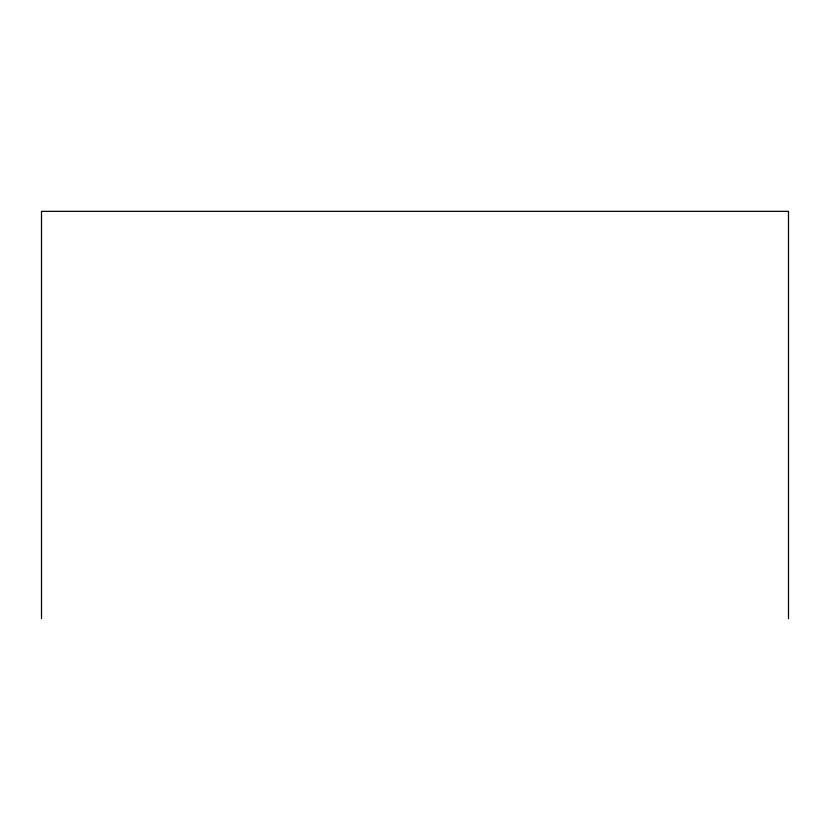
<?xml version="1.0" encoding="UTF-8"?>
<svg xmlns="http://www.w3.org/2000/svg" width="830" height="830" viewBox="0 0 830 830"><rect width="100%" height="100%" fill="white"/><g stroke="black" fill="none" stroke-linecap="round" stroke-linejoin="round"><path stroke-width="1.25" d="M788.5 618.661L788.5 211.339L41.5 211.339L41.5 618.661"/></g></svg>
